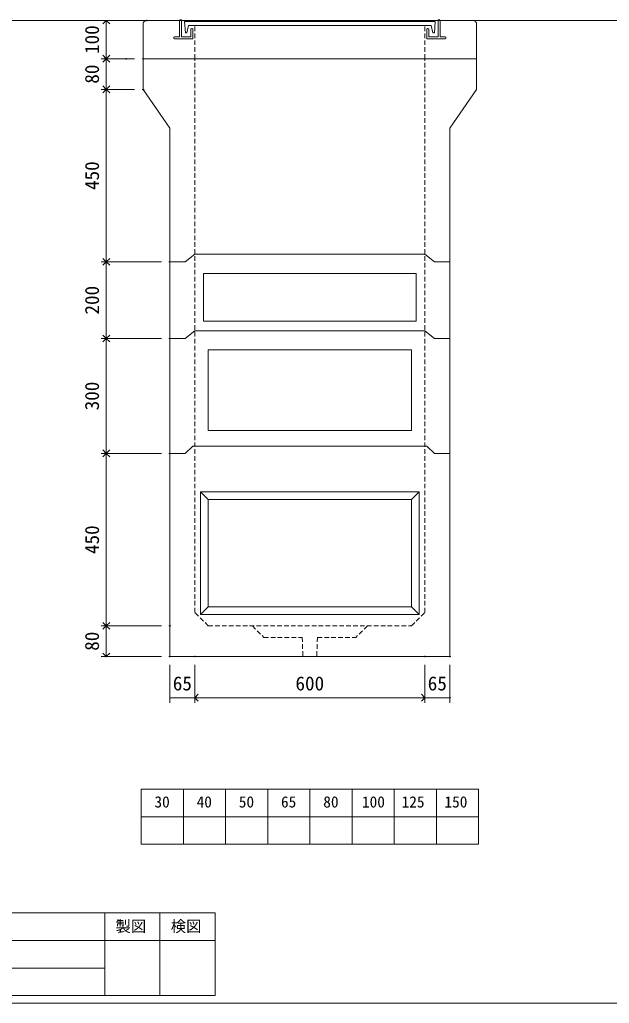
# Model space of a CAD drawing. Units: millimetres, scale not verified. Extents: x -4890 to 18490, y -2316 to 2316.
# Drawn here: x 308 to 1847, y -1959 to 608 of the extents above; entities that cross this region are included whole.
import ezdxf
from ezdxf.enums import TextEntityAlignment as Align

# ---------------------------------------------------------------- set-up
doc = ezdxf.new("R2010")
doc.units = ezdxf.units.MM
doc.header["$LTSCALE"] = 10
doc.header["$PDMODE"] = 32
doc.header["$PDSIZE"] = 2
doc.linetypes.add('DASHED1', pattern=[1.8, 1.2, -0.6])
doc.linetypes.add('USER2', pattern=[50.8, 31.75, -6.35, 6.35, -6.35])
doc.layers.add('0-1_Defpoints', color=7, linetype='Continuous')
for name, color, linetype, lineweight in [('0-2_waku', 7, 'Continuous', 18), ('0-3_gaikei', 7, 'Continuous', 18), ('0-4_kakure', 7, 'DASHED1', 5), ('0-5_sunpou', 7, 'Continuous', 5), ('0-9_uchigawa', 6, 'Continuous', 18), ('0-B_futa', 3, 'Continuous', 18), ('0-C_GL', 4, 'Continuous', 18), ('0-E_文字１', 7, 'Continuous', 18), ('1-3_uchigawa2', 6, 'USER2', 18)]:
    doc.layers.add(name, color=color, linetype=linetype, lineweight=lineweight)
doc.styles.add('ＭＳ ゴシック', font='')
doc.styles.get('ＭＳ ゴシック').set_extended_font_data('MS Gothic')

# ---------------------------------------------------------------- blocks, each defined once
blk = doc.blocks.new('D38')
at = {"layer": '0-1_Defpoints'}
for p in [(2147.32, 1134.36), (2212.32, 1134.36), (2212.32, 1026.89)]:
    blk.add_point(p, dxfattribs=at)
at = {"layer": '0-5_sunpou'}
for p, q in [((2147.32, 1112.36), (2147.32, 1013.89)), ((2212.32, 1112.36), (2212.32, 1013.89)), ((2147.32, 1026.89), (2212.32, 1026.89))]:
    blk.add_line(p, q, dxfattribs=at)
at = {"layer": '0-5_sunpou', "style": 'ＭＳ ゴシック'}
blk.add_text('65', height=36.66, dxfattribs=at).set_placement((2154.82, 1034.89), align=Align.BOTTOM_LEFT)
blk = doc.blocks.new('_Open90')
at = {"layer": '0-5_sunpou'}
blk.add_line((0, 0), (-1, 0), dxfattribs=at)
blk.add_lwpolyline([(-0.5, 0.5), (0, 0), (-0.5, -0.5)], dxfattribs=at)
blk = doc.blocks.new('D39')
at = {"layer": '0-1_Defpoints'}
for p in [(2212.32, 1134.36), (2812.32, 1134.36), (2812.32, 1026.89)]:
    blk.add_point(p, dxfattribs=at)
at = {"layer": '0-5_sunpou'}
for p, q in [((2212.32, 1112.36), (2212.32, 1013.89)), ((2812.32, 1112.36), (2812.32, 1013.89)), ((2230.32, 1026.89), (2794.32, 1026.89))]:
    blk.add_line(p, q, dxfattribs=at)
at = {"layer": '0-5_sunpou', "xscale": 18, "yscale": 18, "rotation": 180}
blk.add_blockref('_Open90', (2212.32, 1026.89), dxfattribs=at)
at = {"layer": '0-5_sunpou', "xscale": 18, "yscale": 18}
blk.add_blockref('_Open90', (2812.32, 1026.89), dxfattribs=at)
at = {"layer": '0-5_sunpou', "style": 'ＭＳ ゴシック'}
blk.add_text('600', height=36.66, dxfattribs=at).set_placement((2474.82, 1034.89), align=Align.BOTTOM_LEFT)
blk = doc.blocks.new('D40')
at = {"layer": '0-1_Defpoints'}
for p in [(2812.32, 1134.36), (2877.32, 1134.36), (2877.32, 1026.89)]:
    blk.add_point(p, dxfattribs=at)
at = {"layer": '0-5_sunpou'}
for p, q in [((2812.32, 1112.36), (2812.32, 1013.89)), ((2877.32, 1112.36), (2877.32, 1013.89)), ((2812.32, 1026.89), (2877.32, 1026.89))]:
    blk.add_line(p, q, dxfattribs=at)
at = {"layer": '0-5_sunpou', "style": 'ＭＳ ゴシック'}
blk.add_text('65', height=36.66, dxfattribs=at).set_placement((2819.82, 1034.89), align=Align.BOTTOM_LEFT)
blk = doc.blocks.new('D44')
at = {"layer": '0-1_Defpoints'}
for p in [(2087.32, 2794.36), (1981.29, 2694.36), (2033.32, 2694.36)]:
    blk.add_point(p, dxfattribs=at)
at = {"layer": '0-5_sunpou'}
for p, q in [((2065.32, 2794.36), (1968.29, 2794.36)), ((1981.29, 2776.36), (1981.29, 2712.36)), ((2011.32, 2694.36), (1968.29, 2694.36))]:
    blk.add_line(p, q, dxfattribs=at)
at = {"layer": '0-5_sunpou', "xscale": 18, "yscale": 18}
for p, rotation in [((1981.29, 2794.36), 90), ((1981.29, 2694.36), 270)]:
    blk.add_blockref('_Open90', p, dxfattribs=dict(at, rotation=rotation))
at = {"layer": '0-5_sunpou', "style": 'ＭＳ ゴシック'}
blk.add_text('100', height=36.66, rotation=90, dxfattribs=at).set_placement((1973.29, 2706.86), align=Align.BOTTOM_LEFT)
blk = doc.blocks.new('D45')
at = {"layer": '0-1_Defpoints'}
for p in [(2077.32, 2694.36), (1981.29, 2614.36), (2077.32, 2614.36)]:
    blk.add_point(p, dxfattribs=at)
at = {"layer": '0-5_sunpou'}
for p, q in [((2055.32, 2694.36), (1968.29, 2694.36)), ((1981.29, 2676.36), (1981.29, 2632.36)), ((2055.32, 2614.36), (1968.29, 2614.36))]:
    blk.add_line(p, q, dxfattribs=at)
at = {"layer": '0-5_sunpou', "xscale": 18, "yscale": 18}
for p, rotation in [((1981.29, 2694.36), 90), ((1981.29, 2614.36), 270)]:
    blk.add_blockref('_Open90', p, dxfattribs=dict(at, rotation=rotation))
at = {"layer": '0-5_sunpou', "style": 'ＭＳ ゴシック'}
blk.add_text('80', height=36.66, rotation=90, dxfattribs=at).set_placement((1973.29, 2629.36), align=Align.BOTTOM_LEFT)
blk = doc.blocks.new('D46')
at = {"layer": '0-1_Defpoints'}
for p in [(2077.32, 2614.36), (1981.29, 2164.36), (2147.32, 2164.36)]:
    blk.add_point(p, dxfattribs=at)
at = {"layer": '0-5_sunpou'}
for p, q in [((2055.32, 2614.36), (1968.29, 2614.36)), ((1981.29, 2596.36), (1981.29, 2182.36)), ((2125.32, 2164.36), (1968.29, 2164.36))]:
    blk.add_line(p, q, dxfattribs=at)
at = {"layer": '0-5_sunpou', "xscale": 18, "yscale": 18}
for p, rotation in [((1981.29, 2614.36), 90), ((1981.29, 2164.36), 270)]:
    blk.add_blockref('_Open90', p, dxfattribs=dict(at, rotation=rotation))
at = {"layer": '0-5_sunpou', "style": 'ＭＳ ゴシック'}
blk.add_text('450', height=36.66, rotation=90, dxfattribs=at).set_placement((1973.29, 2351.86), align=Align.BOTTOM_LEFT)
blk = doc.blocks.new('D7')
at = {"layer": '0-1_Defpoints'}
for p in [(2147.32, 2164.36), (1981.29, 1964.36), (2147.32, 1964.36)]:
    blk.add_point(p, dxfattribs=at)
at = {"layer": '0-5_sunpou'}
for p, q in [((2125.32, 2164.36), (1968.29, 2164.36)), ((1981.29, 2146.36), (1981.29, 1982.36)), ((2125.32, 1964.36), (1968.29, 1964.36))]:
    blk.add_line(p, q, dxfattribs=at)
at = {"layer": '0-5_sunpou', "xscale": 18, "yscale": 18}
for p, rotation in [((1981.29, 2164.36), 90), ((1981.29, 1964.36), 270)]:
    blk.add_blockref('_Open90', p, dxfattribs=dict(at, rotation=rotation))
at = {"layer": '0-5_sunpou', "style": 'ＭＳ ゴシック'}
blk.add_text('200', height=36.66, rotation=90, dxfattribs=at).set_placement((1973.29, 2026.86), align=Align.BOTTOM_LEFT)
blk = doc.blocks.new('D8')
at = {"layer": '0-1_Defpoints'}
for p in [(2147.32, 1964.36), (1981.29, 1664.36), (2147.32, 1664.36)]:
    blk.add_point(p, dxfattribs=at)
at = {"layer": '0-5_sunpou'}
for p, q in [((2125.32, 1964.36), (1968.29, 1964.36)), ((1981.29, 1946.36), (1981.29, 1682.36)), ((2125.32, 1664.36), (1968.29, 1664.36))]:
    blk.add_line(p, q, dxfattribs=at)
at = {"layer": '0-5_sunpou', "xscale": 18, "yscale": 18}
for p, rotation in [((1981.29, 1964.36), 90), ((1981.29, 1664.36), 270)]:
    blk.add_blockref('_Open90', p, dxfattribs=dict(at, rotation=rotation))
at = {"layer": '0-5_sunpou', "style": 'ＭＳ ゴシック'}
blk.add_text('300', height=36.66, rotation=90, dxfattribs=at).set_placement((1973.29, 1776.86), align=Align.BOTTOM_LEFT)
blk = doc.blocks.new('D9')
at = {"layer": '0-1_Defpoints'}
for p in [(2147.32, 1664.36), (1981.29, 1214.36), (2147.32, 1214.36)]:
    blk.add_point(p, dxfattribs=at)
at = {"layer": '0-5_sunpou'}
for p, q in [((2125.32, 1664.36), (1968.29, 1664.36)), ((1981.29, 1646.36), (1981.29, 1232.36)), ((2125.32, 1214.36), (1968.29, 1214.36))]:
    blk.add_line(p, q, dxfattribs=at)
at = {"layer": '0-5_sunpou', "xscale": 18, "yscale": 18}
for p, rotation in [((1981.29, 1664.36), 90), ((1981.29, 1214.36), 270)]:
    blk.add_blockref('_Open90', p, dxfattribs=dict(at, rotation=rotation))
at = {"layer": '0-5_sunpou', "style": 'ＭＳ ゴシック'}
blk.add_text('450', height=36.66, rotation=90, dxfattribs=at).set_placement((1973.29, 1401.86), align=Align.BOTTOM_LEFT)
blk = doc.blocks.new('D10')
at = {"layer": '0-1_Defpoints'}
for p in [(2147.32, 1214.36), (1981.29, 1134.36), (2147.32, 1134.36)]:
    blk.add_point(p, dxfattribs=at)
at = {"layer": '0-5_sunpou'}
for p, q in [((2125.32, 1214.36), (1968.29, 1214.36)), ((1981.29, 1196.36), (1981.29, 1152.36)), ((2125.32, 1134.36), (1968.29, 1134.36))]:
    blk.add_line(p, q, dxfattribs=at)
at = {"layer": '0-5_sunpou', "xscale": 18, "yscale": 18}
for p, rotation in [((1981.29, 1214.36), 90), ((1981.29, 1134.36), 270)]:
    blk.add_blockref('_Open90', p, dxfattribs=dict(at, rotation=rotation))
at = {"layer": '0-5_sunpou', "style": 'ＭＳ ゴシック'}
blk.add_text('80', height=36.66, rotation=90, dxfattribs=at).set_placement((1973.29, 1149.36), align=Align.BOTTOM_LEFT)

msp = doc.modelspace()

# ---------------------------------------------------------------- linework, layer by layer
at = {"layer": '0-2_waku'}
for p, q in [((625.37, -1400), (625.37, -1544)), ((625.37, -1400), (625.37, -1544)), ((625.37, -1400), (625.37, -1544)), ((625.37, -1400), (625.37, -1544)), ((625.37, -1400), (1505.37, -1400)), ((735.37, -1400), (735.37, -1544)), ((845.37, -1400), (845.37, -1544)), ((845.37, -1400), (845.37, -1544)), ((955.37, -1400), (955.37, -1544)), ((1065.37, -1400), (1065.37, -1544)), ((1175.37, -1400), (1175.37, -1544)), ((1285.37, -1400), (1285.37, -1544)), ((1395.37, -1400), (1395.37, -1544)), ((1505.37, -1400), (1505.37, -1544)), ((625.37, -1472), (1505.37, -1472)), ((625.37, -1544), (1505.37, -1544)), ((-1209.63, -1723), (818.37, -1723)), ((530.37, -1723), (530.37, -1939)), ((530.37, -1723), (530.37, -1939)), ((674.37, -1723), (674.37, -1939)), ((818.37, -1723), (818.37, -1939)), ((-1209.63, -1795), (818.37, -1795)), ((-1209.63, -1867), (530.37, -1867)), ((-1209.63, -1939), (818.37, -1939)), ((-1229.63, -1959), (4890.37, -1959)), ((-1229.63, -1959), (4890.37, -1959))]:
    msp.add_line(p, q, dxfattribs=at)
at = {"layer": '0-3_gaikei'}
for p, q in [((630.37, 506), (630.37, 596)), ((640.37, 606), (725.36, 606)), ((1405.37, 606), (1490.37, 606)), ((1500.37, 506), (1500.37, 596)), ((630.37, 506), (630.37, 426)), ((630.37, 506), (740.37, 506)), ((630.37, 506), (740.37, 506)), ((630.37, 506), (740.37, 506)), ((630.37, 506), (740.37, 506)), ((665.37, 506), (1465.37, 506)), ((665.37, 506), (1465.37, 506)), ((665.37, 506), (1465.37, 506)), ((665.37, 506), (1465.37, 506)), ((1500.37, 506), (1390.37, 506)), ((1500.37, 506), (1390.37, 506)), ((1500.37, 506), (1390.37, 506)), ((1500.37, 506), (1390.37, 506)), ((1500.37, 506), (1500.37, 426)), ((700.37, 325), (630.37, 426)), ((1430.37, 325), (1500.37, 426)), ((700.37, 326), (700.37, -1054)), ((1430.37, 326), (1430.37, -1054)), ((700.37, -24), (740.37, -24)), ((700.37, -24), (740.37, -24)), ((740.37, -24), (765.37, -4)), ((765.37, -4), (1365.37, -4)), ((1365.37, -4), (1390.37, -24)), ((1430.37, -24), (1390.37, -24)), ((740.37, -224), (765.37, -204)), ((765.37, -204), (1365.37, -204)), ((1365.37, -204), (1390.37, -224)), ((700.37, -224), (740.37, -224)), ((700.37, -224), (740.37, -224)), ((1430.37, -224), (1390.37, -224)), ((760.37, -505), (740.37, -524)), ((760.37, -505), (740.37, -524)), ((760.37, -505), (740.37, -524)), ((760.37, -505), (740.37, -524)), ((760.37, -505), (740.37, -524)), ((760.37, -505), (740.37, -524)), ((760.37, -505), (1370.37, -505)), ((760.37, -505), (1370.37, -505)), ((1390.37, -524), (1370.37, -505)), ((1390.37, -524), (1370.37, -505)), ((700.37, -524), (740.37, -524)), ((700.37, -524), (740.37, -524)), ((700.37, -524), (740.37, -524)), ((700.37, -524), (740.37, -524)), ((700.37, -524), (740.37, -524)), ((700.37, -524), (740.37, -524)), ((1390.37, -524), (1430.37, -524)), ((1430.37, -524), (1390.37, -524)), ((1430.37, -524), (1390.37, -524)), ((1430.37, -524), (1390.37, -524)), ((1390.37, -524), (1430.37, -524)), ((1430.37, -524), (1390.37, -524)), ((1430.37, -524), (1390.37, -524)), ((1430.37, -524), (1390.37, -524)), ((700.37, -1054), (1430.37, -1054)), ((700.37, -1054), (1430.37, -1054)), ((700.37, -1054), (1430.37, -1054)), ((700.37, -1054), (1430.37, -1054)), ((700.37, -1054), (1430.37, -1054)), ((700.37, -1054), (1430.37, -1054)), ((700.37, -1054), (1430.37, -1054))]:
    msp.add_line(p, q, dxfattribs=at)
for points in [[(1390.37, -24), (1430.37, -24), (1390.37, -24)], [(1390.37, -24), (1430.37, -24), (1390.37, -24)], [(1390.37, -224), (1430.37, -224), (1390.37, -224)], [(1390.37, -224), (1430.37, -224), (1390.37, -224)], [(1390.37, -524), (1370.37, -505), (1390.37, -524)], [(1390.37, -524), (1370.37, -505), (1390.37, -524)], [(1390.37, -524), (1430.37, -524), (1390.37, -524)], [(1390.37, -524), (1430.37, -524), (1390.37, -524)]]:
    msp.add_lwpolyline(points, dxfattribs=at)
for centre, radius, start, end in [((639.79, 596.58), 9.44, 86.47383, 183.52617), ((1490.7, 596.33), 9.68, 358.04251, 91.95749)]:
    msp.add_arc(centre, radius, start, end, dxfattribs=at)
at = {"layer": '0-4_kakure'}
for p, q in [((765.37, 506), (765.37, 592.5)), ((1365.37, 506), (1365.37, 592.5)), ((765.37, -939), (765.37, 506)), ((800.37, -974), (765.37, -939)), ((800.37, -974), (1330.37, -974)), ((915.37, -974), (945.37, -1004)), ((1215.37, -974), (1185.37, -1004)), ((1085.37, -1004), (1083.37, -1054)), ((1085.37, -1004), (1185.37, -1004))]:
    msp.add_line(p, q, dxfattribs=at)
for points in [[(1330.37, -974), (1365.37, -939), (1365.37, 506)], [(945.37, -1004), (1045.37, -1004), (1047.37, -1054)]]:
    msp.add_lwpolyline(points, dxfattribs=at)
at = {"layer": '0-9_uchigawa'}
for p, q in [((780.37, -624), (780.37, -944)), ((780.37, -624), (1350.37, -624)), ((780.37, -624), (800.37, -644)), ((1330.37, -644), (1350.37, -624)), ((1350.37, -624), (1350.37, -944)), ((800.37, -644), (800.37, -924)), ((800.37, -644), (800.37, -924)), ((800.37, -644), (1330.37, -644)), ((1330.37, -644), (1330.37, -924)), ((1330.37, -644), (1330.37, -924)), ((780.37, -944), (800.37, -924)), ((800.37, -924), (1065.37, -924)), ((1065.37, -924), (1330.37, -924)), ((1350.37, -944), (1330.37, -924)), ((780.37, -944), (1065.37, -944)), ((1065.37, -944), (1350.37, -944))]:
    msp.add_line(p, q, dxfattribs=at)
at = {"layer": '0-B_futa'}
for p, q in [((725.36, 606), (725.36, 563)), ((727.36, 608), (730.36, 608)), ((730.36, 608), (730.36, 563)), ((738.18, 603.5), (1392.51, 603.5)), ((738.18, 603.5), (740.67, 573.5)), ((748.7, 592.5), (744.38, 573.5)), ((748.7, 592.5), (1382.03, 592.5)), ((1382.03, 592.5), (1386.35, 573.5)), ((1392.51, 603.5), (1390.26, 573.5)), ((1400.37, 608), (1400.37, 563)), ((1400.37, 608), (1403.37, 608)), ((1405.37, 606), (1405.37, 563)), ((740.67, 573.5), (744.38, 573.5)), ((755.36, 583), (755.36, 563)), ((757.36, 585), (758.36, 585)), ((760.36, 583), (760.36, 558)), ((1370.37, 583), (1370.37, 558)), ((1373.37, 585), (1372.37, 585)), ((1375.37, 583), (1375.37, 563)), ((1390.26, 573.5), (1386.35, 573.5)), ((710.36, 561), (710.36, 560)), ((712.36, 563), (725.36, 563)), ((760.36, 558), (712.36, 558)), ((730.36, 563), (755.36, 563)), ((1370.37, 558), (1418.37, 558)), ((1400.37, 563), (1375.37, 563)), ((1418.37, 563), (1405.37, 563)), ((1420.37, 561), (1420.37, 560))]:
    msp.add_line(p, q, dxfattribs=at)
for centre, start, end in [((727.36, 606), 90, 180), ((1403.37, 606), 0, 90), ((757.36, 583), 90, 180), ((758.36, 583), 0, 90), ((1372.37, 583), 90, 180), ((1373.37, 583), 0, 90), ((712.36, 561), 90, 180), ((712.36, 560), 180, 270), ((1418.37, 561), 0, 90), ((1418.37, 560), 270, 0)]:
    msp.add_arc(centre, 2, start, end, dxfattribs=at)
at = {"layer": '0-C_GL'}
msp.add_line((-1229.63, 606), (4890.37, 606), dxfattribs=at)
msp.add_line((-1229.63, 606), (4890.37, 606), dxfattribs=at)
at = {"layer": '1-3_uchigawa2'}
for p, q in [((787.87, -54), (787.87, -179)), ((787.87, -54), (1065.37, -54)), ((1342.87, -54), (1065.37, -54)), ((1342.87, -54), (1342.87, -179)), ((787.87, -179), (1065.37, -179)), ((1342.87, -179), (1065.37, -179)), ((800.37, -254), (1065.37, -254)), ((800.37, -254), (800.37, -464)), ((1330.37, -254), (1065.37, -254)), ((1330.37, -254), (1330.37, -464)), ((800.37, -464), (1065.37, -464)), ((1330.37, -464), (1065.37, -464))]:
    msp.add_line(p, q, dxfattribs=at)

# ---------------------------------------------------------------- block references
at = {"layer": '0-5_sunpou'}
for name in ['D44', 'D45', 'D46', 'D7', 'D8', 'D9', 'D10', 'D38', 'D39', 'D40']:
    msp.add_blockref(name, (-1446.95, -2188.36), dxfattribs=at)

# ---------------------------------------------------------------- texts
at = {"layer": '0-E_文字１', "style": 'ＭＳ ゴシック'}
for s, p in [('30', (660.05, -1456.81)), ('40', (770.05, -1456.81)), ('50', (880.05, -1456.81)), ('65', (990.05, -1456.81)), ('80', (1100.46, -1456.81)), ('100', (1201.33, -1456.81)), ('125', (1304.72, -1456.81)), ('150', (1416.48, -1456.81)), ('製図', (558.43, -1781.25)), ('検図', (702.43, -1781.25))]:
    msp.add_text(s, height=29.33, dxfattribs=at).set_placement(p, align=Align.BOTTOM_LEFT)

doc.saveas('drawing.dxf')
